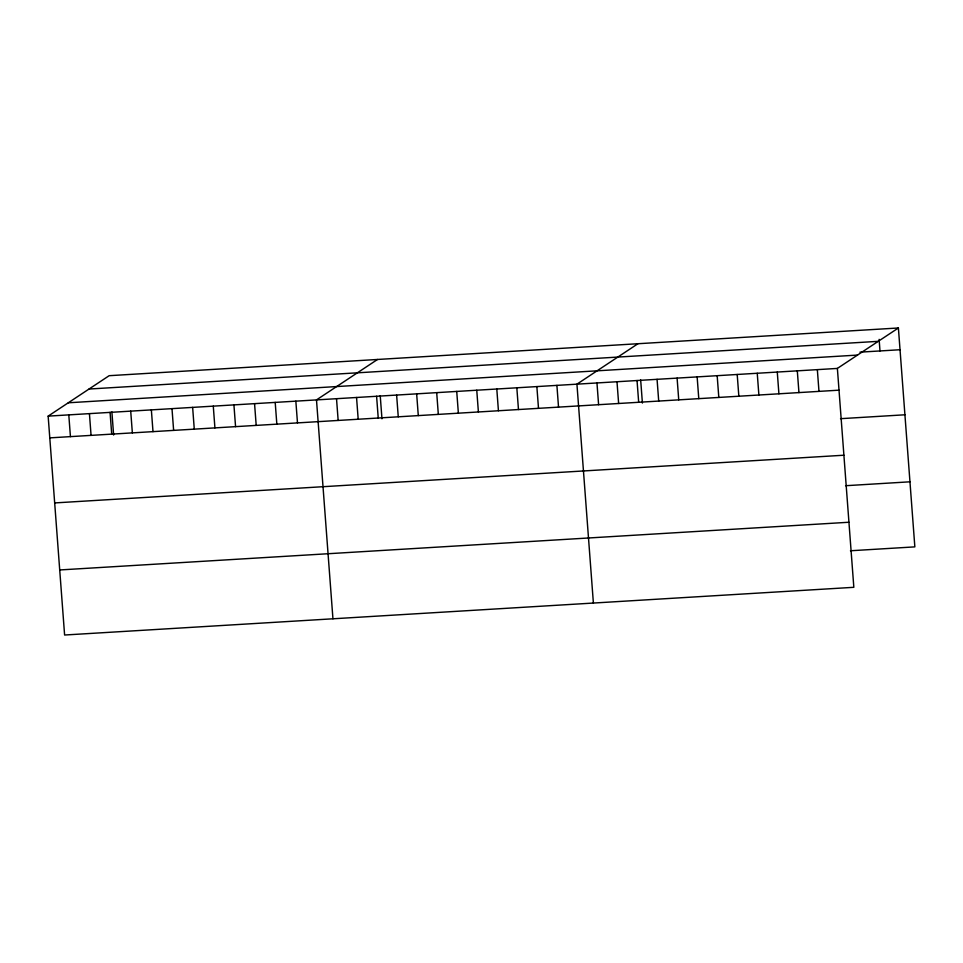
<?xml version="1.0" encoding="UTF-8"?>
<svg xmlns="http://www.w3.org/2000/svg" width="963" height="963" viewBox="0 0 963 963"><rect width="100%" height="100%" fill="white"/><g stroke="black" fill="none" stroke-linecap="round" stroke-linejoin="round"><path stroke-width="1.44" d="M898.395 327.986L837.377 368.42L853.832 587.31L64.605 635.014L48.15 416.124L109.168 375.69L898.395 327.986L914.85 546.876L850.449 550.764M377.508 359.476L316.49 399.91L332.945 618.788M637.951 343.731L576.933 384.165L593.389 603.043M89.029 389.04L878.256 341.335M859.959 352.157L900.032 349.738M68.289 402.787L857.515 355.082M48.15 416.124L837.377 368.42M49.787 437.876L839.014 390.171M840.518 418.688L904.919 414.788M54.674 502.927L843.901 455.222M845.562 485.713L909.963 481.813M59.718 569.952L848.945 522.247M879.123 339.349L879.989 350.941M817.346 369.636L818.971 391.375M797.304 370.851L798.941 392.591M777.273 372.055L778.911 393.807M757.243 373.271L758.88 395.011M737.201 374.475L738.838 396.226M717.17 375.69L718.807 397.43M697.14 376.906L698.777 398.646M677.097 378.11L678.734 399.862M657.067 379.326L658.704 401.065M640.672 379.94L642.405 403.064M637.037 380.529L638.674 402.281M616.994 381.745L618.631 403.485M596.964 382.961L598.601 404.701M556.903 385.381L558.528 407.12M536.86 386.584L538.498 408.336M516.83 387.8L518.467 409.54M496.8 389.016L498.425 410.756M476.757 390.22L478.394 411.971M456.727 391.435L458.364 413.175M436.696 392.639L438.321 414.391M416.654 393.855L418.291 415.595M396.624 395.071L398.261 416.81M380.229 395.673L381.962 418.809M376.593 396.275L378.23 418.026M356.551 397.49L358.188 419.23M336.52 398.694L338.157 420.446M295.846 401.162L297.483 422.901M275.201 402.402L276.838 424.153M254.557 403.653L256.194 425.393M233.925 404.893L235.562 426.645M213.28 406.145L214.918 427.897M192.636 407.397L194.273 429.137M171.992 408.637L173.629 430.389M151.36 409.889L152.997 431.629M130.715 411.141L132.352 432.881M111.889 411.899L113.622 435.023M110.071 412.381L111.708 434.132M89.427 413.633L91.064 435.372M68.794 414.884L70.431 436.624"/></g></svg>
